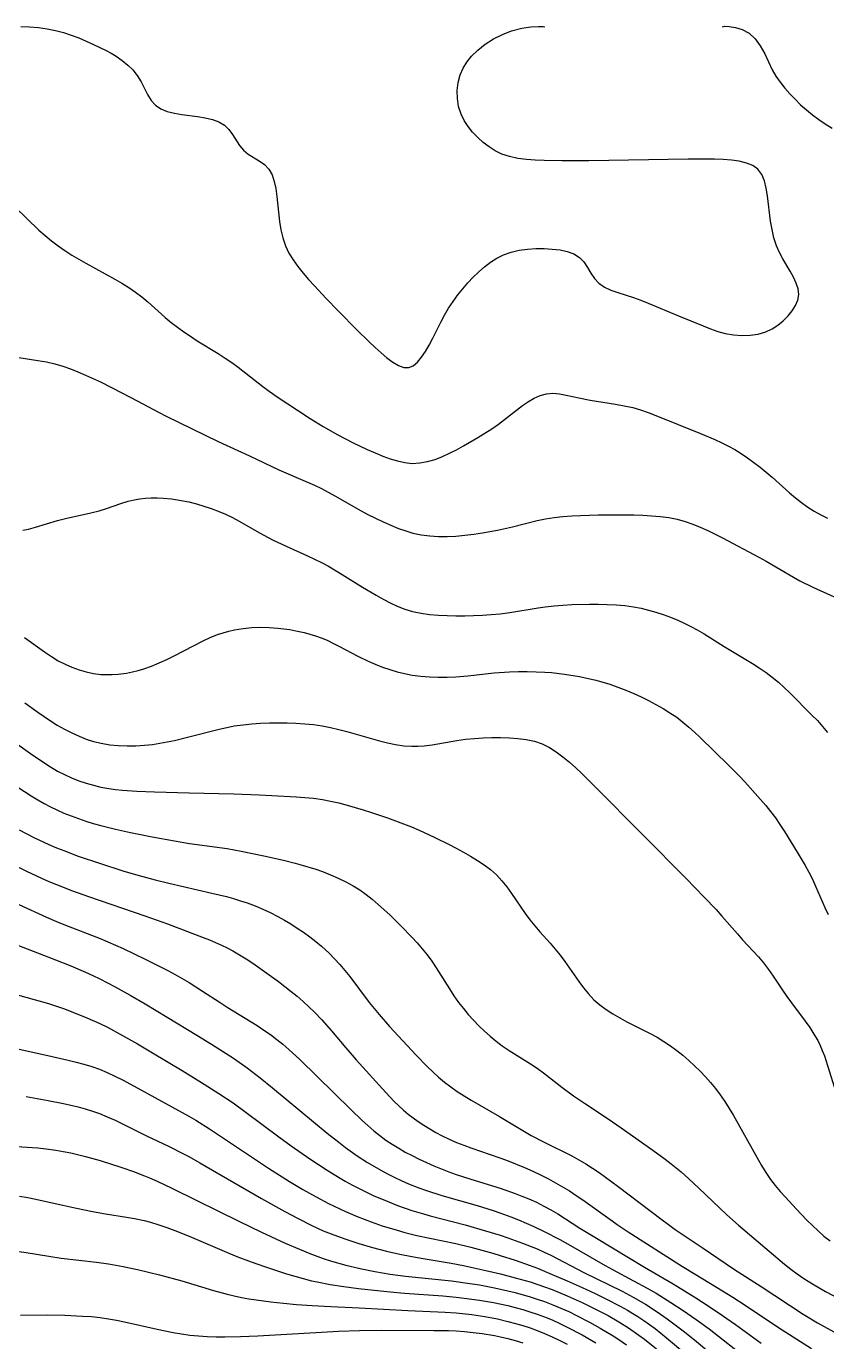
# Model space of a CAD drawing. Header units: metres. Extents: x 560466 to 562029, y 8123360 to 8125060.
# Drawn here: x 561045.5 to 561270.6, y 8124690.1 to 8125060.1 of the extents above; entities that cross this region are included whole.
import ezdxf

# ---------------------------------------------------------------- set-up
doc = ezdxf.new("R2010")
doc.units = ezdxf.units.M
doc.header["$MEASUREMENT"] = 0
doc.layers.add('Unknown_Line_Type', color=7, linetype='Continuous')

msp = doc.modelspace()

# ---------------------------------------------------------------- linework, layer by layer
at = {"layer": 'Unknown_Line_Type', "color": 18, "true_color": 0x000000}
for points in [[(561043.92, 8125060.11, 4090), (561046.4, 8125059.97, 4090), (561048.87, 8125059.76, 4090), (561051.31, 8125059.45, 4090), (561053.72, 8125058.99, 4090), (561055.92, 8125058.39, 4090), (561058.09, 8125057.67, 4090), (561060.22, 8125056.85, 4090), (561062.33, 8125055.97, 4090), (561064.4, 8125055.03, 4090), (561067.92, 8125053.31, 4090), (561069.35, 8125052.53, 4090), (561070.74, 8125051.71, 4090), (561072.45, 8125050.53, 4090), (561074.03, 8125049.24, 4090), (561075.45, 8125047.84, 4090), (561076.66, 8125046.33, 4090), (561077.75, 8125044.54, 4090), (561079.57, 8125040.91, 4090), (561080.56, 8125039.27, 4090), (561081.77, 8125037.91, 4090), (561083.31, 8125036.91, 4090), (561085.13, 8125036.2, 4090), (561087.13, 8125035.7, 4090), (561089.26, 8125035.33, 4090), (561093.64, 8125034.72, 4090), (561095.78, 8125034.37, 4090), (561097.81, 8125033.91, 4090), (561099.65, 8125033.27, 4090), (561101.23, 8125032.36, 4090), (561102.48, 8125031.13, 4090), (561103.51, 8125029.67, 4090), (561105.43, 8125026.61, 4090), (561106.56, 8125025.25, 4090), (561107.92, 8125024.14, 4090), (561111, 8125022.24, 4090), (561112.45, 8125021.21, 4090), (561113.69, 8125019.96, 4090), (561114.59, 8125018.37, 4090), (561115.22, 8125016.51, 4090), (561115.67, 8125014.45, 4090), (561115.98, 8125012.24, 4090), (561116.74, 8125005.24, 4090), (561117.1, 8125002.89, 4090), (561117.6, 8125000.59, 4090), (561118.34, 8124998.38, 4090), (561119.31, 8124996.34, 4090), (561120.5, 8124994.39, 4090), (561121.85, 8124992.51, 4090), (561123.32, 8124990.67, 4090), (561124.88, 8124988.86, 4090), (561126.5, 8124987.07, 4090), (561129.84, 8124983.52, 4090), (561133.27, 8124980, 4090), (561138.45, 8124974.77, 4090), (561141.88, 8124971.38, 4090), (561143.58, 8124969.77, 4090), (561145.26, 8124968.25, 4090), (561146.92, 8124966.86, 4090), (561148.54, 8124965.66, 4090), (561150.12, 8124964.73, 4090), (561151.63, 8124964.17, 4090), (561153.05, 8124964.12, 4090), (561154.33, 8124964.65, 4090), (561155.52, 8124965.65, 4090), (561156.65, 8124967.01, 4090), (561157.73, 8124968.63, 4090), (561158.77, 8124970.43, 4090), (561159.78, 8124972.36, 4090), (561162.03, 8124976.87, 4090), (561163.11, 8124978.84, 4090), (561164.27, 8124980.79, 4090), (561165.51, 8124982.69, 4090), (561166.84, 8124984.54, 4090), (561168.22, 8124986.28, 4090), (561169.67, 8124987.96, 4090), (561171.18, 8124989.56, 4090), (561172.75, 8124991.08, 4090), (561174.38, 8124992.49, 4090), (561176.07, 8124993.79, 4090), (561177.82, 8124994.92, 4090), (561179.67, 8124995.86, 4090), (561181.86, 8124996.62, 4090), (561184.14, 8124997.13, 4090), (561186.47, 8124997.44, 4090), (561188.82, 8124997.59, 4090), (561191.14, 8124997.6, 4090), (561193.42, 8124997.47, 4090), (561195.6, 8124997.2, 4090), (561197.65, 8124996.75, 4090), (561199.49, 8124996.08, 4090), (561201.06, 8124995.12, 4090), (561202.3, 8124993.83, 4090), (561203.33, 8124992.31, 4090), (561204.29, 8124990.72, 4090), (561205.31, 8124989.18, 4090), (561206.54, 8124987.82, 4090), (561208.08, 8124986.76, 4090), (561209.89, 8124985.92, 4090), (561211.89, 8124985.21, 4090), (561216.22, 8124983.84, 4090), (561218.3, 8124983.1, 4090), (561220.4, 8124982.28, 4090), (561228.95, 8124978.65, 4090), (561235.81, 8124975.83, 4090), (561237.88, 8124975.01, 4090), (561239.95, 8124974.27, 4090), (561242.05, 8124973.69, 4090), (561244.39, 8124973.29, 4090), (561246.75, 8124973.14, 4090), (561249.07, 8124973.22, 4090), (561251.33, 8124973.56, 4090), (561253.48, 8124974.2, 4090), (561255.25, 8124975.04, 4090), (561256.88, 8124976.09, 4090), (561258.39, 8124977.3, 4090), (561259.74, 8124978.64, 4090), (561260.9, 8124980.06, 4090), (561261.83, 8124981.54, 4090), (561262.47, 8124983.08, 4090), (561262.73, 8124984.65, 4090), (561262.55, 8124986.25, 4090), (561262.01, 8124987.87, 4090), (561261.23, 8124989.52, 4090), (561260.29, 8124991.2, 4090), (561258.25, 8124994.68, 4090), (561257.29, 8124996.5, 4090), (561256.46, 8124998.39, 4090), (561255.75, 8125000.64, 4090), (561255.23, 8125002.96, 4090), (561254.84, 8125005.34, 4090), (561253.96, 8125012.39, 4090), (561253.59, 8125014.59, 4090), (561253.07, 8125016.62, 4090), (561252.33, 8125018.42, 4090), (561251.27, 8125019.89, 4090), (561249.81, 8125020.94, 4090), (561248.03, 8125021.67, 4090), (561246, 8125022.15, 4090), (561243.81, 8125022.46, 4090), (561241.49, 8125022.65, 4090), (561239.09, 8125022.75, 4090), (561236.64, 8125022.79, 4090), (561231.64, 8125022.78, 4090), (561203.72, 8125022.32, 4090), (561196.12, 8125022.26, 4090), (561191.09, 8125022.33, 4090), (561188.6, 8125022.45, 4090), (561186.15, 8125022.65, 4090), (561183.75, 8125022.97, 4090), (561181.42, 8125023.47, 4090), (561179.2, 8125024.2, 4090), (561177.36, 8125025.1, 4090), (561175.62, 8125026.21, 4090), (561173.98, 8125027.47, 4090), (561172.45, 8125028.86, 4090), (561171.02, 8125030.36, 4090), (561169.74, 8125031.96, 4090), (561168.63, 8125033.65, 4090), (561167.75, 8125035.44, 4090), (561167.08, 8125037.58, 4090), (561166.74, 8125039.8, 4090), (561166.69, 8125042.06, 4090), (561166.94, 8125044.3, 4090), (561167.51, 8125046.48, 4090), (561168.33, 8125048.32, 4090), (561169.38, 8125050.06, 4090), (561170.7, 8125051.76, 4090), (561172.44, 8125053.46, 4090), (561174.54, 8125055.1, 4090), (561176.89, 8125056.59, 4090), (561179.4, 8125057.86, 4090), (561181.97, 8125058.83, 4090), (561184.82, 8125059.56, 4090), (561187.41, 8125059.94, 4090), (561189.5, 8125060.09, 4090), (561190.89, 8125060.08, 4090), (561191.34, 8125060, 4090)], [(561241.34, 8125060, 4090), (561241.95, 8125060.13, 4090), (561243.21, 8125060.09, 4090), (561244.92, 8125059.82, 4090), (561246.85, 8125059.22, 4090), (561248.77, 8125058.17, 4090), (561250.47, 8125056.59, 4090), (561251.92, 8125054.6, 4090), (561253.16, 8125052.36, 4090), (561255.31, 8125047.89, 4090), (561256.33, 8125046.12, 4090), (561257.51, 8125044.42, 4090), (561258.82, 8125042.76, 4090), (561260.22, 8125041.15, 4090), (561261.71, 8125039.59, 4090), (561263.26, 8125038.07, 4090), (561264.88, 8125036.61, 4090), (561266.57, 8125035.22, 4090), (561268.36, 8125033.89, 4090), (561270.21, 8125032.65, 4090), (561272.11, 8125031.49, 4090)], [(561038.87, 8125012.62, 4095), (561045.6, 8125006.05, 4095), (561049.02, 8125002.82, 4095), (561050.77, 8125001.25, 4095), (561052.56, 8124999.75, 4095), (561054.41, 8124998.33, 4095), (561056.3, 8124997.02, 4095), (561058.25, 8124995.78, 4095), (561062.25, 8124993.46, 4095), (561070.34, 8124988.98, 4095), (561072.32, 8124987.82, 4095), (561074.27, 8124986.62, 4095), (561076.16, 8124985.35, 4095), (561077.97, 8124984, 4095), (561079.65, 8124982.59, 4095), (561084.52, 8124978.19, 4095), (561086.23, 8124976.79, 4095), (561087.98, 8124975.44, 4095), (561089.79, 8124974.15, 4095), (561091.63, 8124972.91, 4095), (561093.57, 8124971.67, 4095), (561099.47, 8124968.05, 4095), (561101.41, 8124966.8, 4095), (561103.32, 8124965.51, 4095), (561105.09, 8124964.22, 4095), (561112.04, 8124958.83, 4095), (561113.82, 8124957.51, 4095), (561116.36, 8124955.74, 4095), (561121.71, 8124952.13, 4095), (561125.32, 8124949.78, 4095), (561129, 8124947.53, 4095), (561133.07, 8124945.23, 4095), (561137.21, 8124943.07, 4095), (561141.39, 8124941.07, 4095), (561143.58, 8124940.12, 4095), (561145.76, 8124939.23, 4095), (561147.82, 8124938.48, 4095), (561149.87, 8124937.84, 4095), (561151.92, 8124937.38, 4095), (561153.97, 8124937.16, 4095), (561156.13, 8124937.27, 4095), (561158.29, 8124937.66, 4095), (561160.44, 8124938.29, 4095), (561162.57, 8124939.1, 4095), (561164.52, 8124940, 4095), (561166.46, 8124941, 4095), (561168.48, 8124942.09, 4095), (561172.5, 8124944.41, 4095), (561174.47, 8124945.63, 4095), (561176.41, 8124946.9, 4095), (561178.3, 8124948.22, 4095), (561185.04, 8124953.4, 4095), (561186.69, 8124954.54, 4095), (561188.35, 8124955.53, 4095), (561190.03, 8124956.3, 4095), (561191.75, 8124956.76, 4095), (561193.55, 8124956.87, 4095), (561195.42, 8124956.69, 4095), (561197.33, 8124956.34, 4095), (561200.86, 8124955.56, 4095), (561204.04, 8124954.94, 4095), (561211.23, 8124953.81, 4095), (561213.64, 8124953.38, 4095), (561216.03, 8124952.84, 4095), (561218.23, 8124952.21, 4095), (561220.4, 8124951.47, 4095), (561222.56, 8124950.65, 4095), (561235.12, 8124945.58, 4095), (561239.15, 8124943.87, 4095), (561241.12, 8124942.95, 4095), (561242.96, 8124942.02, 4095), (561244.75, 8124941.02, 4095), (561246.51, 8124939.96, 4095), (561248.34, 8124938.74, 4095), (561250.12, 8124937.44, 4095), (561251.87, 8124936.09, 4095), (561253.58, 8124934.69, 4095), (561255.25, 8124933.26, 4095), (561260.18, 8124928.9, 4095), (561261.84, 8124927.49, 4095), (561263.53, 8124926.13, 4095), (561265.26, 8124924.84, 4095), (561267.06, 8124923.67, 4095), (561268.93, 8124922.64, 4095), (561270.86, 8124921.72, 4095)], [(561041.56, 8124967.23, 4100), (561048.76, 8124966.14, 4100), (561051.17, 8124965.72, 4100), (561053.54, 8124965.18, 4100), (561055.72, 8124964.54, 4100), (561057.88, 8124963.78, 4100), (561060.01, 8124962.93, 4100), (561062.13, 8124962.02, 4100), (561066.33, 8124960.06, 4100), (561072.57, 8124956.93, 4100), (561076.69, 8124954.77, 4100), (561082.65, 8124951.56, 4100), (561084.79, 8124950.46, 4100), (561099.44, 8124943.27, 4100), (561108.26, 8124939.25, 4100), (561116.53, 8124935.38, 4100), (561124.55, 8124931.91, 4100), (561126.54, 8124931.01, 4100), (561128.51, 8124930.06, 4100), (561130.4, 8124929.08, 4100), (561132.27, 8124928.04, 4100), (561139.68, 8124923.79, 4100), (561141.56, 8124922.78, 4100), (561143.68, 8124921.71, 4100), (561145.83, 8124920.7, 4100), (561147.99, 8124919.76, 4100), (561150.16, 8124918.88, 4100), (561152.19, 8124918.14, 4100), (561154.24, 8124917.52, 4100), (561156.58, 8124917.04, 4100), (561158.97, 8124916.74, 4100), (561161.39, 8124916.59, 4100), (561163.82, 8124916.58, 4100), (561166.27, 8124916.7, 4100), (561167.95, 8124916.85, 4100), (561171.32, 8124917.26, 4100), (561173.78, 8124917.62, 4100), (561178.03, 8124918.39, 4100), (561182.25, 8124919.32, 4100), (561189.2, 8124921.05, 4100), (561191.52, 8124921.53, 4100), (561193.97, 8124921.91, 4100), (561196.43, 8124922.18, 4100), (561198.9, 8124922.37, 4100), (561201.39, 8124922.51, 4100), (561206.38, 8124922.67, 4100), (561211.37, 8124922.72, 4100), (561216.36, 8124922.67, 4100), (561218.85, 8124922.58, 4100), (561221.32, 8124922.44, 4100), (561223.77, 8124922.23, 4100), (561226.19, 8124921.9, 4100), (561228.58, 8124921.42, 4100), (561230.76, 8124920.81, 4100), (561232.91, 8124920.06, 4100), (561235.03, 8124919.2, 4100), (561237.13, 8124918.27, 4100), (561239.21, 8124917.27, 4100), (561241.27, 8124916.23, 4100), (561251.52, 8124910.79, 4100), (561253.61, 8124909.63, 4100), (561261.23, 8124905.14, 4100), (561263.04, 8124904.16, 4100), (561266.72, 8124902.31, 4100), (561272.66, 8124899.59, 4100)], [(561044.52, 8124918.4, 4105), (561046.07, 8124918.67, 4105), (561048.1, 8124919.18, 4105), (561054.22, 8124921.07, 4105), (561056.54, 8124921.66, 4105), (561063.61, 8124923.23, 4105), (561065.94, 8124923.84, 4105), (561068.01, 8124924.5, 4105), (561072.11, 8124925.91, 4105), (561074.17, 8124926.54, 4105), (561075.77, 8124926.92, 4105), (561077.38, 8124927.21, 4105), (561079.01, 8124927.4, 4105), (561080.64, 8124927.49, 4105), (561082.29, 8124927.47, 4105), (561083.94, 8124927.39, 4105), (561086.35, 8124927.17, 4105), (561087.98, 8124926.94, 4105), (561089.61, 8124926.66, 4105), (561091.23, 8124926.31, 4105), (561093.32, 8124925.78, 4105), (561095.39, 8124925.16, 4105), (561097.44, 8124924.46, 4105), (561099.47, 8124923.69, 4105), (561101.47, 8124922.84, 4105), (561103.43, 8124921.92, 4105), (561105.37, 8124920.89, 4105), (561111.11, 8124917.61, 4105), (561114.75, 8124915.67, 4105), (561118.58, 8124913.84, 4105), (561124.56, 8124911.17, 4105), (561126.54, 8124910.24, 4105), (561128.5, 8124909.27, 4105), (561130.47, 8124908.21, 4105), (561134.35, 8124905.94, 4105), (561140.07, 8124902.37, 4105), (561143.9, 8124900.04, 4105), (561145.83, 8124898.95, 4105), (561147.8, 8124897.92, 4105), (561149.82, 8124896.99, 4105), (561151.9, 8124896.18, 4105), (561154.14, 8124895.5, 4105), (561156.51, 8124895, 4105), (561158.93, 8124894.67, 4105), (561161.37, 8124894.46, 4105), (561163.83, 8124894.34, 4105), (561166.31, 8124894.29, 4105), (561168.8, 8124894.29, 4105), (561171.29, 8124894.35, 4105), (561173.78, 8124894.46, 4105), (561176.26, 8124894.62, 4105), (561178.74, 8124894.85, 4105), (561181.51, 8124895.21, 4105), (561189.46, 8124896.55, 4105), (561191.45, 8124896.84, 4105), (561193.93, 8124897.11, 4105), (561196.41, 8124897.31, 4105), (561198.9, 8124897.45, 4105), (561203.89, 8124897.58, 4105), (561206.38, 8124897.57, 4105), (561208.87, 8124897.5, 4105), (561211.35, 8124897.37, 4105), (561213.81, 8124897.15, 4105), (561216.25, 8124896.82, 4105), (561218.38, 8124896.4, 4105), (561220.48, 8124895.88, 4105), (561222.57, 8124895.28, 4105), (561224.63, 8124894.61, 4105), (561226.67, 8124893.86, 4105), (561228.69, 8124893.03, 4105), (561230.55, 8124892.18, 4105), (561232.39, 8124891.27, 4105), (561234.2, 8124890.29, 4105), (561236.1, 8124889.17, 4105), (561241.74, 8124885.66, 4105), (561249.69, 8124880.87, 4105), (561251.63, 8124879.63, 4105), (561253.54, 8124878.32, 4105), (561255.3, 8124877, 4105), (561257, 8124875.6, 4105), (561258.63, 8124874.13, 4105), (561260.21, 8124872.6, 4105), (561266.45, 8124866.36, 4105), (561267.97, 8124864.78, 4105), (561269.43, 8124863.14, 4105), (561270.81, 8124861.43, 4105)], [(561044.97, 8124888.22, 4110), (561050.63, 8124884.13, 4110), (561052.53, 8124882.83, 4110), (561054.48, 8124881.64, 4110), (561056.37, 8124880.67, 4110), (561058.31, 8124879.82, 4110), (561060.3, 8124879.11, 4110), (561062.32, 8124878.52, 4110), (561064.37, 8124878.08, 4110), (561066.44, 8124877.8, 4110), (561068.05, 8124877.72, 4110), (561069.67, 8124877.74, 4110), (561071.29, 8124877.85, 4110), (561073.68, 8124878.16, 4110), (561075.32, 8124878.48, 4110), (561076.94, 8124878.89, 4110), (561078.55, 8124879.38, 4110), (561080.71, 8124880.15, 4110), (561082.84, 8124881.04, 4110), (561084.96, 8124882, 4110), (561087.05, 8124883.02, 4110), (561095.19, 8124887.19, 4110), (561097.21, 8124888.14, 4110), (561099.25, 8124888.98, 4110), (561100.84, 8124889.52, 4110), (561102.45, 8124889.98, 4110), (561104.08, 8124890.35, 4110), (561106.48, 8124890.73, 4110), (561108.91, 8124890.95, 4110), (561111.36, 8124891.04, 4110), (561113.81, 8124890.99, 4110), (561116.25, 8124890.82, 4110), (561117.93, 8124890.63, 4110), (561119.59, 8124890.38, 4110), (561121.25, 8124890.08, 4110), (561123.64, 8124889.57, 4110), (561125.24, 8124889.15, 4110), (561126.82, 8124888.67, 4110), (561128.37, 8124888.12, 4110), (561130.06, 8124887.41, 4110), (561131.73, 8124886.62, 4110), (561133.37, 8124885.78, 4110), (561138.88, 8124882.82, 4110), (561141.64, 8124881.48, 4110), (561143.63, 8124880.63, 4110), (561145.66, 8124879.85, 4110), (561147.71, 8124879.15, 4110), (561149.78, 8124878.53, 4110), (561151.87, 8124878, 4110), (561153.98, 8124877.58, 4110), (561156.41, 8124877.26, 4110), (561158.87, 8124877.07, 4110), (561161.33, 8124877, 4110), (561163.81, 8124877.02, 4110), (561166.29, 8124877.14, 4110), (561169.64, 8124877.42, 4110), (561177.03, 8124878.2, 4110), (561181.38, 8124878.49, 4110), (561183.87, 8124878.57, 4110), (561186.37, 8124878.6, 4110), (561188.87, 8124878.55, 4110), (561191.36, 8124878.44, 4110), (561193.21, 8124878.29, 4110), (561196.9, 8124877.87, 4110), (561201.03, 8124877.18, 4110), (561203.15, 8124876.75, 4110), (561205.25, 8124876.27, 4110), (561207.34, 8124875.72, 4110), (561209.63, 8124875.02, 4110), (561211.89, 8124874.23, 4110), (561214.12, 8124873.37, 4110), (561216.32, 8124872.45, 4110), (561218.43, 8124871.48, 4110), (561220.51, 8124870.46, 4110), (561222.55, 8124869.37, 4110), (561224.56, 8124868.23, 4110), (561226.51, 8124867.02, 4110), (561228.41, 8124865.72, 4110), (561230.14, 8124864.39, 4110), (561231.82, 8124862.99, 4110), (561233.45, 8124861.53, 4110), (561235.05, 8124860.03, 4110), (561242.97, 8124852.27, 4110), (561246.05, 8124849.12, 4110), (561247.56, 8124847.52, 4110), (561252.02, 8124842.59, 4110), (561253.47, 8124840.92, 4110), (561254.84, 8124839.21, 4110), (561256.16, 8124837.45, 4110), (561257.46, 8124835.56, 4110), (561258.71, 8124833.62, 4110), (561262.3, 8124827.82, 4110), (561264.55, 8124824.05, 4110), (561265.61, 8124822.12, 4110), (561266.57, 8124820.18, 4110), (561267.48, 8124818.21, 4110), (561270.11, 8124812.23, 4110), (561271.02, 8124810.25, 4110)], [(561045.06, 8124869.83, 4115), (561048.71, 8124867.2, 4115), (561052.33, 8124864.69, 4115), (561054.18, 8124863.53, 4115), (561056.26, 8124862.35, 4115), (561058.26, 8124861.32, 4115), (561060.3, 8124860.39, 4115), (561062.34, 8124859.6, 4115), (561064.42, 8124858.93, 4115), (561066.54, 8124858.41, 4115), (561068.93, 8124858.01, 4115), (561071.36, 8124857.78, 4115), (561073.81, 8124857.69, 4115), (561076.27, 8124857.72, 4115), (561078.74, 8124857.87, 4115), (561080.99, 8124858.11, 4115), (561083.05, 8124858.41, 4115), (561085.1, 8124858.79, 4115), (561087.15, 8124859.21, 4115), (561091.23, 8124860.18, 4115), (561099.72, 8124862.4, 4115), (561101.84, 8124862.89, 4115), (561103.98, 8124863.29, 4115), (561106.44, 8124863.64, 4115), (561108.9, 8124863.87, 4115), (561111.38, 8124864.03, 4115), (561113.86, 8124864.12, 4115), (561116.35, 8124864.15, 4115), (561118.83, 8124864.12, 4115), (561121.32, 8124864.04, 4115), (561123.79, 8124863.89, 4115), (561126.25, 8124863.65, 4115), (561128.7, 8124863.31, 4115), (561131.03, 8124862.86, 4115), (561133.34, 8124862.31, 4115), (561135.64, 8124861.7, 4115), (561144.78, 8124859.12, 4115), (561147.06, 8124858.56, 4115), (561149.34, 8124858.09, 4115), (561151.62, 8124857.74, 4115), (561153.91, 8124857.56, 4115), (561155.64, 8124857.57, 4115), (561157.38, 8124857.69, 4115), (561159.68, 8124857.99, 4115), (561166.61, 8124859.22, 4115), (561169.05, 8124859.54, 4115), (561171.51, 8124859.77, 4115), (561173.97, 8124859.93, 4115), (561176.44, 8124860.01, 4115), (561178.9, 8124860.03, 4115), (561181.34, 8124859.95, 4115), (561183.75, 8124859.78, 4115), (561186.11, 8124859.47, 4115), (561188.4, 8124858.98, 4115), (561190.6, 8124858.25, 4115), (561192.62, 8124857.25, 4115), (561194.55, 8124856.03, 4115), (561196.42, 8124854.64, 4115), (561198.23, 8124853.13, 4115), (561200.01, 8124851.53, 4115), (561201.77, 8124849.88, 4115), (561205.24, 8124846.47, 4115), (561218.99, 8124832.52, 4115), (561231.04, 8124820.38, 4115), (561236.14, 8124815.15, 4115), (561239.47, 8124811.61, 4115), (561241.1, 8124809.81, 4115), (561245.47, 8124804.77, 4115), (561246.95, 8124803.12, 4115), (561251.44, 8124798.33, 4115), (561252.85, 8124796.67, 4115), (561254.24, 8124794.81, 4115), (561255.56, 8124792.89, 4115), (561258.13, 8124788.97, 4115), (561259.38, 8124787.17, 4115), (561260.67, 8124785.4, 4115), (561264.58, 8124780.2, 4115), (561265.82, 8124778.43, 4115), (561267, 8124776.62, 4115), (561268.07, 8124774.75, 4115), (561268.75, 8124773.4, 4115), (561269.36, 8124772.02, 4115), (561269.96, 8124770.49, 4115), (561270.49, 8124768.94, 4115), (561272.7, 8124761.79, 4115)], [(561041.08, 8124859.55, 4120), (561046.64, 8124855.55, 4120), (561050.37, 8124852.96, 4120), (561052.28, 8124851.74, 4120), (561054.22, 8124850.6, 4120), (561056.18, 8124849.59, 4120), (561058.19, 8124848.69, 4120), (561060.24, 8124847.88, 4120), (561062.28, 8124847.19, 4120), (561064.35, 8124846.59, 4120), (561066.45, 8124846.1, 4120), (561068.67, 8124845.71, 4120), (561070.61, 8124845.45, 4120), (561072.57, 8124845.26, 4120), (561076.52, 8124844.98, 4120), (561081.58, 8124844.72, 4120), (561091.32, 8124844.44, 4120), (561103.83, 8124844.2, 4120), (561110.99, 8124843.93, 4120), (561114.58, 8124843.75, 4120), (561121.35, 8124843.37, 4120), (561123.83, 8124843.18, 4120), (561126.3, 8124842.94, 4120), (561128.75, 8124842.6, 4120), (561131.07, 8124842.16, 4120), (561133.39, 8124841.62, 4120), (561135.69, 8124841.02, 4120), (561140.27, 8124839.66, 4120), (561142.55, 8124838.93, 4120), (561147.09, 8124837.4, 4120), (561151.59, 8124835.75, 4120), (561153.82, 8124834.86, 4120), (561155.97, 8124833.95, 4120), (561160.2, 8124832.01, 4120), (561164.37, 8124829.96, 4120), (561166.43, 8124828.9, 4120), (561168.46, 8124827.8, 4120), (561170.44, 8124826.66, 4120), (561172.38, 8124825.47, 4120), (561174.25, 8124824.21, 4120), (561176.03, 8124822.86, 4120), (561177.69, 8124821.37, 4120), (561179.19, 8124819.74, 4120), (561180.59, 8124818, 4120), (561181.91, 8124816.17, 4120), (561185.79, 8124810.54, 4120), (561187.1, 8124808.78, 4120), (561188.47, 8124807.07, 4120), (561189.9, 8124805.41, 4120), (561192.82, 8124802.13, 4120), (561194.25, 8124800.47, 4120), (561195.62, 8124798.76, 4120), (561196.94, 8124797.01, 4120), (561200.84, 8124791.42, 4120), (561202.17, 8124789.61, 4120), (561203.58, 8124787.89, 4120), (561205.1, 8124786.28, 4120), (561206.77, 8124784.83, 4120), (561208.57, 8124783.52, 4120), (561210.45, 8124782.3, 4120), (561212.41, 8124781.16, 4120), (561214.42, 8124780.08, 4120), (561220.99, 8124776.77, 4120), (561222.93, 8124775.69, 4120), (561224.82, 8124774.53, 4120), (561226.67, 8124773.29, 4120), (561228.47, 8124771.98, 4120), (561230.17, 8124770.62, 4120), (561231.82, 8124769.18, 4120), (561233.42, 8124767.7, 4120), (561234.98, 8124766.16, 4120), (561236.49, 8124764.58, 4120), (561237.95, 8124762.95, 4120), (561239.35, 8124761.28, 4120), (561240.67, 8124759.54, 4120), (561241.97, 8124757.65, 4120), (561243.2, 8124755.69, 4120), (561244.37, 8124753.7, 4120), (561252.28, 8124739.65, 4120), (561253.5, 8124737.63, 4120), (561254.81, 8124735.69, 4120), (561256.13, 8124733.97, 4120), (561257.53, 8124732.31, 4120), (561258.99, 8124730.68, 4120), (561261.97, 8124727.46, 4120), (561265, 8124724.27, 4120), (561266.57, 8124722.72, 4120), (561268.18, 8124721.23, 4120), (561269.84, 8124719.79, 4120), (561271.54, 8124718.4, 4120)], [(561037.11, 8124849.87, 4125), (561046.82, 8124843.62, 4125), (561048.73, 8124842.47, 4125), (561050.49, 8124841.48, 4125), (561052.27, 8124840.53, 4125), (561054.08, 8124839.65, 4125), (561056.07, 8124838.77, 4125), (561058.09, 8124837.96, 4125), (561060.14, 8124837.21, 4125), (561062.21, 8124836.51, 4125), (561064.29, 8124835.86, 4125), (561066.4, 8124835.26, 4125), (561070.56, 8124834.24, 4125), (561074.76, 8124833.32, 4125), (561080.91, 8124832.08, 4125), (561087.18, 8124830.93, 4125), (561091.38, 8124830.26, 4125), (561101.98, 8124828.77, 4125), (561105.94, 8124828.09, 4125), (561112.25, 8124826.79, 4125), (561117.8, 8124825.53, 4125), (561121.12, 8124824.7, 4125), (561123.06, 8124824.16, 4125), (561126.91, 8124822.97, 4125), (561128.81, 8124822.3, 4125), (561131.03, 8124821.44, 4125), (561133.21, 8124820.5, 4125), (561135.34, 8124819.46, 4125), (561137.41, 8124818.32, 4125), (561139.27, 8124817.14, 4125), (561141.06, 8124815.87, 4125), (561142.77, 8124814.52, 4125), (561144.44, 8124813.1, 4125), (561147.68, 8124810.13, 4125), (561150.82, 8124807.05, 4125), (561153.87, 8124803.89, 4125), (561155.37, 8124802.27, 4125), (561156.82, 8124800.61, 4125), (561158.2, 8124798.88, 4125), (561159.5, 8124797.1, 4125), (561160.79, 8124795.19, 4125), (561164.48, 8124789.32, 4125), (561165.74, 8124787.4, 4125), (561167.06, 8124785.52, 4125), (561168.4, 8124783.8, 4125), (561169.8, 8124782.13, 4125), (561171.27, 8124780.52, 4125), (561172.79, 8124778.96, 4125), (561174.35, 8124777.45, 4125), (561175.96, 8124776, 4125), (561177.63, 8124774.61, 4125), (561179.35, 8124773.3, 4125), (561181.3, 8124771.97, 4125), (561187.31, 8124768.21, 4125), (561189.13, 8124766.98, 4125), (561190.93, 8124765.7, 4125), (561192.68, 8124764.38, 4125), (561196.14, 8124761.7, 4125), (561199.38, 8124759.27, 4125), (561202.45, 8124757.13, 4125), (561209.18, 8124752.71, 4125), (561212.83, 8124750.2, 4125), (561221.69, 8124743.93, 4125), (561225.15, 8124741.41, 4125), (561226.85, 8124740.11, 4125), (561229.65, 8124737.84, 4125), (561231.86, 8124735.89, 4125), (561234.54, 8124733.38, 4125), (561242.51, 8124725.76, 4125), (561245.77, 8124722.8, 4125), (561258.76, 8124711.84, 4125), (561260.47, 8124710.48, 4125), (561262.28, 8124709.15, 4125), (561264.14, 8124707.87, 4125), (561266.62, 8124706.3, 4125), (561270.29, 8124704.22, 4125), (561283.03, 8124697.55, 4125)], [(561043.46, 8124834.02, 4130), (561047.61, 8124831.91, 4130), (561051.82, 8124829.94, 4130), (561053.95, 8124829.03, 4130), (561055.99, 8124828.21, 4130), (561060.09, 8124826.68, 4130), (561066.32, 8124824.55, 4130), (561072.6, 8124822.54, 4130), (561076.81, 8124821.29, 4130), (561081.7, 8124819.98, 4130), (561085.57, 8124819.06, 4130), (561097.64, 8124816.29, 4130), (561101.76, 8124815.28, 4130), (561103.8, 8124814.71, 4130), (561105.72, 8124814.13, 4130), (561107.61, 8124813.49, 4130), (561109.81, 8124812.65, 4130), (561111.98, 8124811.74, 4130), (561114.11, 8124810.76, 4130), (561116.21, 8124809.7, 4130), (561118.07, 8124808.66, 4130), (561119.9, 8124807.57, 4130), (561121.69, 8124806.42, 4130), (561123.45, 8124805.23, 4130), (561125.18, 8124803.98, 4130), (561126.87, 8124802.69, 4130), (561128.51, 8124801.34, 4130), (561130.67, 8124799.37, 4130), (561132.2, 8124797.8, 4130), (561133.68, 8124796.17, 4130), (561135.1, 8124794.49, 4130), (561136.47, 8124792.77, 4130), (561141.92, 8124785.46, 4130), (561143.29, 8124783.75, 4130), (561144.71, 8124782.07, 4130), (561147.64, 8124778.77, 4130), (561155.14, 8124770.68, 4130), (561158.2, 8124767.5, 4130), (561159.79, 8124765.97, 4130), (561161.43, 8124764.5, 4130), (561163.12, 8124763.1, 4130), (561164.87, 8124761.75, 4130), (561166.66, 8124760.48, 4130), (561168.59, 8124759.22, 4130), (561170.56, 8124758.01, 4130), (561178.61, 8124753.39, 4130), (561187.52, 8124748.09, 4130), (561190.99, 8124746.24, 4130), (561198.9, 8124742.3, 4130), (561200.88, 8124741.22, 4130), (561202.83, 8124740.08, 4130), (561204.74, 8124738.89, 4130), (561206.62, 8124737.63, 4130), (561208.4, 8124736.36, 4130), (561211.93, 8124733.71, 4130), (561224.32, 8124724.3, 4130), (561226.08, 8124722.99, 4130), (561227.96, 8124721.66, 4130), (561235.56, 8124716.6, 4130), (561244.7, 8124710.35, 4130), (561252.17, 8124705.57, 4130), (561264.02, 8124697.78, 4130), (561268.02, 8124695.36, 4130), (561277.18, 8124690.28, 4130)], [(561041.32, 8124824.54, 4135), (561045.5, 8124822.48, 4135), (561049.71, 8124820.51, 4135), (561051.83, 8124819.56, 4135), (561053.97, 8124818.66, 4135), (561058.43, 8124816.93, 4135), (561062.94, 8124815.32, 4135), (561078.82, 8124809.9, 4135), (561085.15, 8124807.59, 4135), (561095.19, 8124803.81, 4135), (561097.04, 8124803.07, 4135), (561100.38, 8124801.61, 4135), (561101.97, 8124800.85, 4135), (561103.53, 8124800.04, 4135), (561105.48, 8124798.92, 4135), (561107.33, 8124797.75, 4135), (561109.15, 8124796.53, 4135), (561116.41, 8124791.35, 4135), (561120, 8124788.62, 4135), (561121.7, 8124787.22, 4135), (561123.36, 8124785.77, 4135), (561124.98, 8124784.28, 4135), (561126.55, 8124782.73, 4135), (561128.58, 8124780.6, 4135), (561131.31, 8124777.48, 4135), (561135.35, 8124772.71, 4135), (561138.26, 8124769.4, 4135), (561146.56, 8124760.14, 4135), (561148.98, 8124757.61, 4135), (561150.24, 8124756.39, 4135), (561151.54, 8124755.23, 4135), (561152.87, 8124754.11, 4135), (561154.25, 8124753.04, 4135), (561155.74, 8124751.97, 4135), (561157.27, 8124750.96, 4135), (561158.95, 8124749.92, 4135), (561160.66, 8124748.93, 4135), (561162.41, 8124748, 4135), (561164.43, 8124747.03, 4135), (561166.49, 8124746.14, 4135), (561168.5, 8124745.36, 4135), (561170.52, 8124744.62, 4135), (561178.69, 8124741.77, 4135), (561181.02, 8124740.9, 4135), (561185.63, 8124739.02, 4135), (561187.91, 8124738.02, 4135), (561190.15, 8124736.96, 4135), (561192.37, 8124735.85, 4135), (561194.34, 8124734.78, 4135), (561196.32, 8124733.65, 4135), (561198.26, 8124732.46, 4135), (561200.18, 8124731.23, 4135), (561202, 8124729.99, 4135), (561210.25, 8124724.02, 4135), (561211.69, 8124723.01, 4135), (561214.75, 8124720.96, 4135), (561230.03, 8124711.24, 4135), (561233.65, 8124709.02, 4135), (561239.61, 8124705.44, 4135), (561244.19, 8124702.59, 4135), (561247.69, 8124700.31, 4135), (561253.95, 8124696.08, 4135), (561258.05, 8124693.39, 4135), (561262.19, 8124690.76, 4135), (561266.37, 8124688.18, 4135)], [(561043.39, 8124813.05, 4140), (561051.12, 8124809.49, 4140), (561053.99, 8124808.26, 4140), (561056.02, 8124807.45, 4140), (561066.25, 8124803.5, 4140), (561068.45, 8124802.59, 4140), (561072.73, 8124800.68, 4140), (561078.93, 8124797.67, 4140), (561085.26, 8124794.48, 4140), (561087.34, 8124793.36, 4140), (561091.25, 8124791.09, 4140), (561095.07, 8124788.69, 4140), (561099.98, 8124785.44, 4140), (561102.02, 8124784.14, 4140), (561110.42, 8124778.97, 4140), (561112.3, 8124777.74, 4140), (561114.15, 8124776.46, 4140), (561115.95, 8124775.11, 4140), (561117.66, 8124773.73, 4140), (561119.32, 8124772.29, 4140), (561122.55, 8124769.31, 4140), (561136.75, 8124755.39, 4140), (561139.93, 8124752.33, 4140), (561141.54, 8124750.84, 4140), (561143.19, 8124749.4, 4140), (561144.9, 8124748.04, 4140), (561146.63, 8124746.79, 4140), (561148.41, 8124745.6, 4140), (561150.23, 8124744.48, 4140), (561152.08, 8124743.42, 4140), (561153.97, 8124742.4, 4140), (561155.99, 8124741.4, 4140), (561158.04, 8124740.46, 4140), (561160.11, 8124739.56, 4140), (561164.31, 8124737.88, 4140), (561166.43, 8124737.11, 4140), (561170.54, 8124735.76, 4140), (561178.72, 8124733.26, 4140), (561182.97, 8124731.77, 4140), (561184.89, 8124731.03, 4140), (561186.8, 8124730.24, 4140), (561188.94, 8124729.27, 4140), (561191.05, 8124728.22, 4140), (561193.02, 8124727.14, 4140), (561194.96, 8124726, 4140), (561201.19, 8124722.02, 4140), (561205.81, 8124719.17, 4140), (561219.39, 8124711.03, 4140), (561227.46, 8124706.31, 4140), (561233.84, 8124702.41, 4140), (561237.59, 8124699.96, 4140), (561241.3, 8124697.43, 4140), (561244.96, 8124694.85, 4140), (561252.21, 8124689.65, 4140)], [(561035.65, 8124804.43, 4145), (561051.56, 8124798.34, 4145), (561057.99, 8124795.79, 4145), (561062.11, 8124794.03, 4145), (561064.15, 8124793.11, 4145), (561066.17, 8124792.14, 4145), (561068.33, 8124791.05, 4145), (561070.46, 8124789.9, 4145), (561074.69, 8124787.52, 4145), (561078.88, 8124785.07, 4145), (561085.14, 8124781.34, 4145), (561093.46, 8124776.31, 4145), (561097.6, 8124773.76, 4145), (561101.69, 8124771.15, 4145), (561103.71, 8124769.81, 4145), (561107.62, 8124767.06, 4145), (561111.27, 8124764.26, 4145), (561114.7, 8124761.47, 4145), (561130.11, 8124748.74, 4145), (561133.34, 8124746.16, 4145), (561135.23, 8124744.73, 4145), (561138.57, 8124742.37, 4145), (561141.45, 8124740.5, 4145), (561145.15, 8124738.31, 4145), (561147.03, 8124737.28, 4145), (561148.94, 8124736.3, 4145), (561150.87, 8124735.37, 4145), (561153.01, 8124734.43, 4145), (561155.85, 8124733.32, 4145), (561158.01, 8124732.55, 4145), (561162.38, 8124731.16, 4145), (561172.28, 8124728.33, 4145), (561176.82, 8124726.93, 4145), (561178.71, 8124726.3, 4145), (561181.72, 8124725.19, 4145), (561183.89, 8124724.32, 4145), (561188.19, 8124722.45, 4145), (561191.18, 8124721.04, 4145), (561195.54, 8124718.78, 4145), (561198.5, 8124717.13, 4145), (561208.33, 8124711.49, 4145), (561210.31, 8124710.4, 4145), (561216.3, 8124707.22, 4145), (561220.11, 8124705.12, 4145), (561222.62, 8124703.67, 4145), (561224.71, 8124702.4, 4145), (561226.78, 8124701.09, 4145), (561230.22, 8124698.83, 4145), (561233.9, 8124696.28, 4145), (561237.51, 8124693.63, 4145), (561248.55, 8124685.09, 4145)], [(561037.22, 8124789.28, 4150), (561047.71, 8124786.36, 4150), (561051.72, 8124785.2, 4150), (561053.71, 8124784.56, 4150), (561055.93, 8124783.79, 4150), (561058.14, 8124782.96, 4150), (561062.5, 8124781.19, 4150), (561066.15, 8124779.57, 4150), (561068.32, 8124778.51, 4150), (561072.58, 8124776.22, 4150), (561076.79, 8124773.81, 4150), (561080.97, 8124771.34, 4150), (561089.3, 8124766.33, 4150), (561095.51, 8124762.51, 4150), (561099.61, 8124759.92, 4150), (561103.64, 8124757.21, 4150), (561107.34, 8124754.53, 4150), (561116.47, 8124747.65, 4150), (561119.95, 8124745.15, 4150), (561125.25, 8124741.49, 4150), (561130.07, 8124738.31, 4150), (561133.26, 8124736.33, 4150), (561135.21, 8124735.19, 4150), (561137.23, 8124734.08, 4150), (561139.27, 8124733.03, 4150), (561143.07, 8124731.22, 4150), (561146.93, 8124729.56, 4150), (561149.9, 8124728.4, 4150), (561153.94, 8124726.99, 4150), (561157.17, 8124726.01, 4150), (561159.03, 8124725.49, 4150), (561168.9, 8124722.9, 4150), (561174.65, 8124721.28, 4150), (561178.78, 8124720.01, 4150), (561180.87, 8124719.31, 4150), (561185.03, 8124717.81, 4150), (561189.12, 8124716.16, 4150), (561191.14, 8124715.26, 4150), (561193, 8124714.37, 4150), (561202.26, 8124709.55, 4150), (561213.04, 8124704.27, 4150), (561216.2, 8124702.6, 4150), (561219.61, 8124700.63, 4150), (561222.93, 8124698.47, 4150), (561225.76, 8124696.47, 4150), (561230.58, 8124692.81, 4150), (561233.97, 8124690.11, 4150), (561241.49, 8124683.79, 4150)], [(561041.41, 8124772.79, 4155), (561052.73, 8124770.31, 4155), (561057.24, 8124769.28, 4155), (561059.47, 8124768.73, 4155), (561061.69, 8124768.12, 4155), (561063.88, 8124767.45, 4155), (561066.03, 8124766.69, 4155), (561068.25, 8124765.77, 4155), (561070.42, 8124764.76, 4155), (561072.57, 8124763.68, 4155), (561076.83, 8124761.39, 4155), (561091.19, 8124753.5, 4155), (561093.16, 8124752.35, 4155), (561097, 8124749.97, 4155), (561113.61, 8124738.9, 4155), (561119.55, 8124735.11, 4155), (561123.25, 8124732.89, 4155), (561127.01, 8124730.78, 4155), (561130.49, 8124728.96, 4155), (561133.68, 8124727.42, 4155), (561135.3, 8124726.69, 4155), (561138.57, 8124725.3, 4155), (561142.49, 8124723.77, 4155), (561145.56, 8124722.69, 4155), (561149.78, 8124721.39, 4155), (561151.91, 8124720.8, 4155), (561155.35, 8124719.97, 4155), (561166.28, 8124717.65, 4155), (561170.48, 8124716.66, 4155), (561174.65, 8124715.56, 4155), (561176.72, 8124714.97, 4155), (561178.79, 8124714.35, 4155), (561183, 8124712.97, 4155), (561187.17, 8124711.48, 4155), (561189.24, 8124710.7, 4155), (561193.43, 8124709, 4155), (561197.64, 8124707.18, 4155), (561201.83, 8124705.28, 4155), (561205.45, 8124703.6, 4155), (561208.49, 8124702.14, 4155), (561212.54, 8124700.04, 4155), (561214.53, 8124698.94, 4155), (561216.1, 8124698, 4155), (561217.49, 8124697.13, 4155), (561219.13, 8124696.03, 4155), (561222.32, 8124693.72, 4155), (561225.55, 8124691.18, 4155), (561230.7, 8124686.86, 4155)], [(561045.44, 8124759.03, 4160), (561051.62, 8124757.94, 4160), (561055.92, 8124757.07, 4160), (561060.02, 8124756.1, 4160), (561062.05, 8124755.55, 4160), (561064.06, 8124754.93, 4160), (561066.04, 8124754.23, 4160), (561068.26, 8124753.33, 4160), (561070.44, 8124752.34, 4160), (561079.09, 8124748.04, 4160), (561085.67, 8124744.93, 4160), (561089.51, 8124743.03, 4160), (561091.15, 8124742.16, 4160), (561094.27, 8124740.41, 4160), (561111.65, 8124730.34, 4160), (561118.19, 8124726.7, 4160), (561121.99, 8124724.67, 4160), (561125.83, 8124722.73, 4160), (561129, 8124721.29, 4160), (561131.2, 8124720.4, 4160), (561135.08, 8124718.97, 4160), (561138.98, 8124717.7, 4160), (561142.87, 8124716.58, 4160), (561146.8, 8124715.57, 4160), (561150.52, 8124714.71, 4160), (561153.89, 8124714.03, 4160), (561157.13, 8124713.45, 4160), (561164.98, 8124712.16, 4160), (561168.4, 8124711.5, 4160), (561170.51, 8124711.05, 4160), (561174.72, 8124710.1, 4160), (561178.85, 8124709.12, 4160), (561183.02, 8124708.04, 4160), (561187.16, 8124706.85, 4160), (561191.24, 8124705.5, 4160), (561193.39, 8124704.7, 4160), (561197.63, 8124702.95, 4160), (561201.81, 8124701.07, 4160), (561205.59, 8124699.24, 4160), (561209.13, 8124697.39, 4160), (561212.15, 8124695.65, 4160), (561214.9, 8124693.91, 4160), (561217.75, 8124691.93, 4160), (561219.32, 8124690.74, 4160), (561222.69, 8124688.02, 4160)], [(561042.74, 8124744.96, 4165), (561048.73, 8124744.57, 4165), (561051.03, 8124744.35, 4165), (561053.78, 8124743.97, 4165), (561055.89, 8124743.61, 4165), (561057.98, 8124743.19, 4165), (561062.13, 8124742.2, 4165), (561066.24, 8124741.04, 4165), (561072.31, 8124739.04, 4165), (561075.63, 8124737.9, 4165), (561078.69, 8124736.74, 4165), (561080.16, 8124736.13, 4165), (561082.26, 8124735.2, 4165), (561086.41, 8124733.24, 4165), (561093.42, 8124729.8, 4165), (561105.21, 8124723.92, 4165), (561111.59, 8124720.87, 4165), (561118.29, 8124717.82, 4165), (561122.35, 8124716.04, 4165), (561125.2, 8124714.87, 4165), (561128.97, 8124713.47, 4165), (561131.33, 8124712.7, 4165), (561135.31, 8124711.57, 4165), (561139.34, 8124710.61, 4165), (561143.51, 8124709.78, 4165), (561147.82, 8124709.08, 4165), (561152.14, 8124708.49, 4165), (561165.04, 8124707.17, 4165), (561169.6, 8124706.56, 4165), (561172.93, 8124706.02, 4165), (561176.71, 8124705.31, 4165), (561178.84, 8124704.86, 4165), (561183.02, 8124703.85, 4165), (561187.16, 8124702.69, 4165), (561189.21, 8124702.05, 4165), (561191.24, 8124701.35, 4165), (561193.53, 8124700.47, 4165), (561195.8, 8124699.52, 4165), (561198.04, 8124698.52, 4165), (561200.26, 8124697.46, 4165), (561203.85, 8124695.59, 4165), (561206.89, 8124693.88, 4165), (561210.52, 8124691.69, 4165), (561212.42, 8124690.46, 4165), (561214.28, 8124689.18, 4165)], [(561043.57, 8124730.97, 4170), (561045.87, 8124730.59, 4170), (561048.15, 8124730.14, 4170), (561052.72, 8124729.16, 4170), (561059.57, 8124727.62, 4170), (561064.14, 8124726.66, 4170), (561067.8, 8124726, 4170), (561073.7, 8124725.1, 4170), (561075.95, 8124724.71, 4170), (561078.64, 8124724.14, 4170), (561080.42, 8124723.67, 4170), (561082.72, 8124722.97, 4170), (561085, 8124722.19, 4170), (561087.21, 8124721.38, 4170), (561091.25, 8124719.77, 4170), (561102.44, 8124714.94, 4170), (561104.65, 8124714.04, 4170), (561108.75, 8124712.49, 4170), (561112.52, 8124711.17, 4170), (561118.65, 8124709.18, 4170), (561123.33, 8124707.81, 4170), (561125.69, 8124707.22, 4170), (561127.29, 8124706.86, 4170), (561130.95, 8124706.17, 4170), (561134.78, 8124705.56, 4170), (561138.94, 8124705.01, 4170), (561143.32, 8124704.51, 4170), (561147.82, 8124704.04, 4170), (561151.85, 8124703.67, 4170), (561162.65, 8124702.91, 4170), (561166.34, 8124702.59, 4170), (561168.64, 8124702.33, 4170), (561172.9, 8124701.74, 4170), (561176.85, 8124701.06, 4170), (561180.94, 8124700.19, 4170), (561183.02, 8124699.67, 4170), (561185.09, 8124699.11, 4170), (561187.15, 8124698.49, 4170), (561189.18, 8124697.82, 4170), (561191.19, 8124697.08, 4170), (561193.36, 8124696.18, 4170), (561195.51, 8124695.21, 4170), (561197.62, 8124694.18, 4170), (561201.79, 8124691.97, 4170), (561205.65, 8124689.72, 4170)], [(561043.37, 8124715.42, 4175), (561045.48, 8124715.12, 4175), (561051.81, 8124714.07, 4175), (561055.3, 8124713.54, 4175), (561065.23, 8124712.4, 4175), (561068.56, 8124711.93, 4175), (561070.63, 8124711.59, 4175), (561072.68, 8124711.2, 4175), (561076.77, 8124710.35, 4175), (561082.98, 8124708.87, 4175), (561089.2, 8124707.19, 4175), (561098.15, 8124704.49, 4175), (561102.01, 8124703.43, 4175), (561103.94, 8124702.96, 4175), (561106.01, 8124702.53, 4175), (561108.08, 8124702.15, 4175), (561110.13, 8124701.84, 4175), (561114.26, 8124701.3, 4175), (561117.82, 8124700.89, 4175), (561121.5, 8124700.56, 4175), (561125.89, 8124700.26, 4175), (561131.13, 8124699.93, 4175), (561139.06, 8124699.57, 4175), (561152.79, 8124698.81, 4175), (561163.32, 8124698.35, 4175), (561166.36, 8124698.14, 4175), (561170.79, 8124697.67, 4175), (561174.41, 8124697.13, 4175), (561177.98, 8124696.46, 4175), (561180.93, 8124695.77, 4175), (561183.03, 8124695.21, 4175), (561185.11, 8124694.59, 4175), (561187.17, 8124693.91, 4175), (561189.21, 8124693.18, 4175), (561191.23, 8124692.39, 4175), (561193.38, 8124691.44, 4175), (561195.5, 8124690.42, 4175), (561197.59, 8124689.34, 4175)], [(561043.85, 8124697.55, 4180), (561051.34, 8124697.57, 4180), (561056.33, 8124697.49, 4180), (561061.31, 8124697.28, 4180), (561063.79, 8124697.1, 4180), (561066.26, 8124696.83, 4180), (561068.56, 8124696.49, 4180), (561070.85, 8124696.08, 4180), (561073.14, 8124695.63, 4180), (561082.26, 8124693.6, 4180), (561086.83, 8124692.66, 4180), (561089.13, 8124692.26, 4180), (561091.43, 8124691.93, 4180), (561093.89, 8124691.68, 4180), (561096.37, 8124691.53, 4180), (561098.85, 8124691.44, 4180), (561101.34, 8124691.41, 4180), (561105.76, 8124691.5, 4180), (561110.57, 8124691.72, 4180), (561128.55, 8124692.76, 4180), (561133.26, 8124692.98, 4180), (561139.15, 8124693.17, 4180), (561145.52, 8124693.26, 4180), (561160.14, 8124693.24, 4180), (561164.21, 8124693.17, 4180), (561166.38, 8124693.07, 4180), (561168.77, 8124692.9, 4180), (561171.15, 8124692.66, 4180), (561173.72, 8124692.34, 4180), (561177.13, 8124691.78, 4180), (561178.82, 8124691.44, 4180), (561180.93, 8124690.95, 4180), (561183.02, 8124690.39, 4180), (561185.1, 8124689.76, 4180)]]:
    msp.add_polyline3d(points, dxfattribs=at)

doc.saveas('drawing.dxf')
